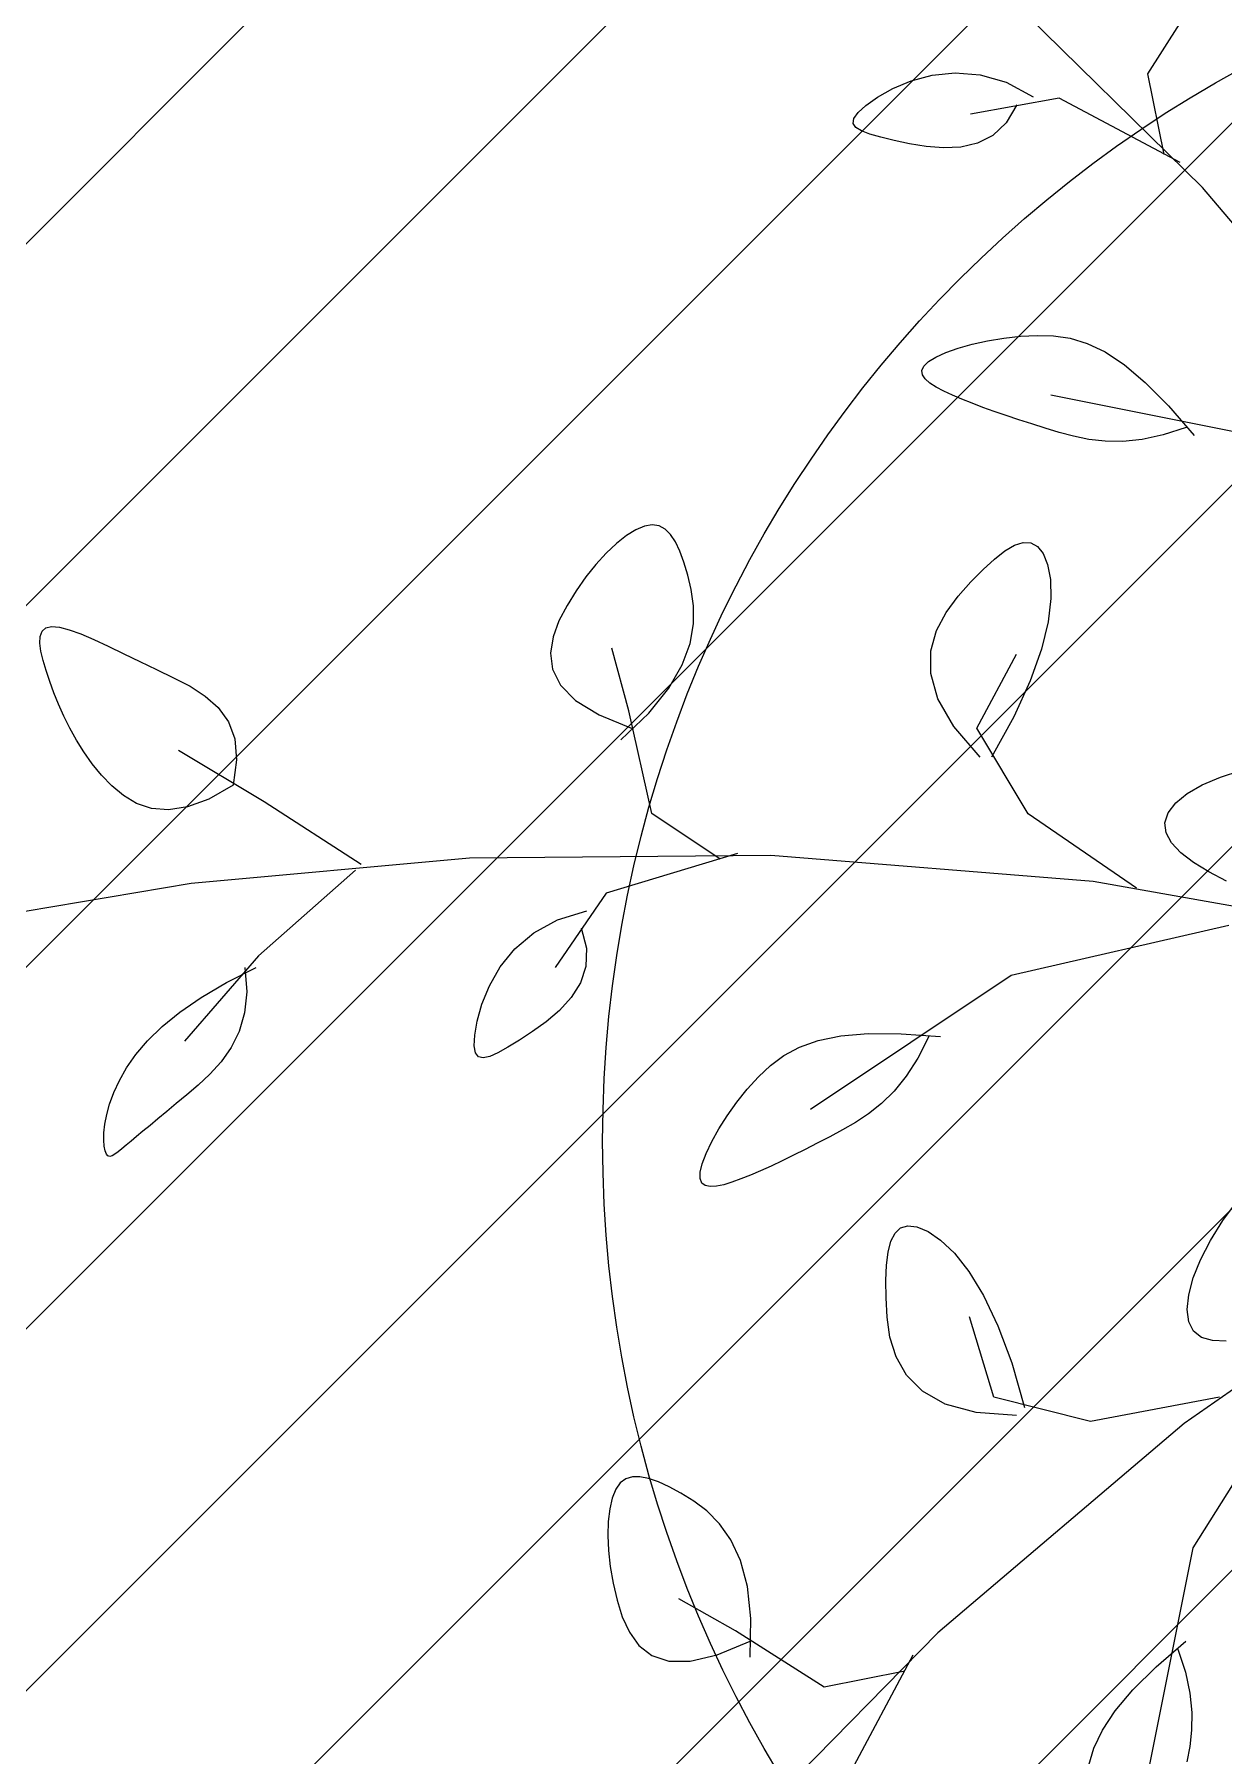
# Model space of a CAD drawing. Header units: centimetres. Extents: x -26724 to 60145, y -23645 to 6771.
# Drawn here: x -14950.96 to -14921.46, y 1667.8 to 1710.51 of the extents above; entities that cross this region are included whole.
import ezdxf

# ---------------------------------------------------------------- set-up
doc = ezdxf.new("R2010")
doc.units = ezdxf.units.CM
doc.linetypes.add('AUSGEZOGEN', pattern=[0])
doc.linetypes.add('PUNKT2_S9', pattern=[0.35, 0.15, -0.1, 0, -0.1])
doc.layers.add('3.IZGLED 2', color=7, linetype='Continuous', lineweight=9, true_color=0x4a4a4a)
doc.layers.add('4.KOTE', color=88, linetype='Continuous', lineweight=15)
doc.layers.add('Moebel', color=252, linetype='PUNKT2_S9', lineweight=13)

# ---------------------------------------------------------------- blocks, each defined once
blk = doc.blocks.new('ggggt')
at = {"layer": 'Moebel', "color": 91, "linetype": 'AUSGEZOGEN', "lineweight": 18, "transparency": 33554687}
for p, q in [((1552.346, 2013.79, 13.5), (1547.015, 2019.03, 13.5)), ((1550.995, 2016.612, 13.5), (1552.395, 2018.814, 13.5)), ((1545.641, 2016.581, 13.5), (1546.214, 2016.641, 13.5)), ((1546.214, 2016.641, 13.5), (1546.83, 2016.591, 13.5)), ((1544.289, 2016.035, 13.5), (1544.667, 2016.249, 13.5)), ((1544.667, 2016.249, 13.5), (1545.122, 2016.441, 13.5)), ((1545.122, 2016.441, 13.5), (1545.641, 2016.581, 13.5)), ((1546.83, 2016.591, 13.5), (1547.478, 2016.402, 13.5)), ((1547.478, 2016.402, 13.5), (1548.146, 2016.045, 13.5)), ((1551.395, 2014.609, 13.5), (1550.995, 2016.612, 13.5)), ((1543.803, 2015.651, 13.5), (1543.998, 2015.828, 13.5)), ((1543.998, 2015.828, 13.5), (1544.289, 2016.035, 13.5)), ((1548.796, 2016.011, 13.5), (1546.597, 2015.61, 13.5)), ((1547.746, 2015.845, 13.5), (1547.482, 2015.396, 13.5)), ((1551.795, 2014.409, 13.5), (1548.796, 2016.011, 13.5)), ((1543.684, 2015.384, 13.5), (1543.7, 2015.505, 13.5)), ((1543.748, 2015.282, 13.5), (1543.684, 2015.384, 13.5)), ((1543.7, 2015.505, 13.5), (1543.803, 2015.651, 13.5)), ((1547.482, 2015.396, 13.5), (1547.151, 2015.085, 13.5)), ((1543.888, 2015.194, 13.5), (1543.748, 2015.282, 13.5)), ((1544.097, 2015.115, 13.5), (1543.888, 2015.194, 13.5)), ((1544.368, 2015.039, 13.5), (1544.097, 2015.115, 13.5)), ((1544.698, 2014.961, 13.5), (1544.368, 2015.039, 13.5)), ((1545.077, 2014.879, 13.5), (1544.698, 2014.961, 13.5)), ((1547.151, 2015.085, 13.5), (1546.769, 2014.892, 13.5)), ((1545.49, 2014.81, 13.5), (1545.077, 2014.879, 13.5)), ((1545.922, 2014.775, 13.5), (1545.49, 2014.81, 13.5)), ((1546.353, 2014.796, 13.5), (1545.922, 2014.775, 13.5)), ((1546.769, 2014.892, 13.5), (1546.353, 2014.796, 13.5)), ((1557.543, 2007.679, 13.5), (1552.346, 2013.79, 13.5)), ((1545.983, 2009.696, 13.5), (1546.287, 2009.804, 13.5)), ((1546.287, 2009.804, 13.5), (1546.634, 2009.902, 13.5)), ((1546.634, 2009.902, 13.5), (1547.014, 2009.987, 13.5)), ((1547.014, 2009.987, 13.5), (1547.417, 2010.055, 13.5)), ((1547.417, 2010.055, 13.5), (1547.831, 2010.101, 13.5)), ((1547.831, 2010.101, 13.5), (1548.246, 2010.121, 13.5)), ((1548.246, 2010.121, 13.5), (1548.656, 2010.109, 13.5)), ((1548.656, 2010.109, 13.5), (1549.066, 2010.049, 13.5)), ((1549.066, 2010.049, 13.5), (1549.488, 2009.923, 13.5)), ((1549.488, 2009.923, 13.5), (1549.933, 2009.71, 13.5)), ((1545.434, 2009.359, 13.5), (1545.547, 2009.47, 13.5)), ((1545.547, 2009.47, 13.5), (1545.733, 2009.584, 13.5)), ((1545.733, 2009.584, 13.5), (1545.983, 2009.696, 13.5)), ((1549.933, 2009.71, 13.5), (1550.41, 2009.394, 13.5)), ((1550.41, 2009.394, 13.5), (1550.931, 2008.955, 13.5)), ((1545.388, 2009.251, 13.5), (1545.434, 2009.359, 13.5)), ((1545.403, 2009.145, 13.5), (1545.388, 2009.251, 13.5)), ((1545.472, 2009.041, 13.5), (1545.403, 2009.145, 13.5)), ((1545.588, 2008.938, 13.5), (1545.472, 2009.041, 13.5)), ((1545.744, 2008.837, 13.5), (1545.588, 2008.938, 13.5)), ((1550.931, 2008.955, 13.5), (1551.505, 2008.375, 13.5)), ((1545.933, 2008.736, 13.5), (1545.744, 2008.837, 13.5)), ((1546.147, 2008.636, 13.5), (1545.933, 2008.736, 13.5)), ((1546.381, 2008.536, 13.5), (1546.147, 2008.636, 13.5)), ((1546.633, 2008.435, 13.5), (1546.381, 2008.536, 13.5)), ((1554.456, 2007.463, 13.5), (1548.584, 2008.639, 13.5)), ((1546.901, 2008.335, 13.5), (1546.633, 2008.435, 13.5)), ((1547.184, 2008.233, 13.5), (1546.901, 2008.335, 13.5)), ((1547.481, 2008.131, 13.5), (1547.184, 2008.233, 13.5)), ((1547.792, 2008.028, 13.5), (1547.481, 2008.131, 13.5)), ((1551.505, 2008.375, 13.5), (1552.144, 2007.635, 13.5)), ((1548.114, 2007.924, 13.5), (1547.792, 2008.028, 13.5)), ((1548.446, 2007.818, 13.5), (1548.114, 2007.924, 13.5)), ((1548.789, 2007.713, 13.5), (1548.446, 2007.818, 13.5)), ((1549.147, 2007.617, 13.5), (1548.789, 2007.713, 13.5)), ((1551.944, 2007.835, 13.5), (1551.372, 2007.65, 13.5)), ((1549.527, 2007.541, 13.5), (1549.147, 2007.617, 13.5)), ((1549.933, 2007.495, 13.5), (1549.527, 2007.541, 13.5)), ((1550.372, 2007.491, 13.5), (1549.933, 2007.495, 13.5)), ((1550.85, 2007.539, 13.5), (1550.372, 2007.491, 13.5)), ((1551.372, 2007.65, 13.5), (1550.85, 2007.539, 13.5)), ((1538.055, 2005.151, 13.5), (1537.809, 2004.957, 13.5)), ((1538.288, 2005.296, 13.5), (1538.055, 2005.151, 13.5)), ((1538.502, 2005.387, 13.5), (1538.288, 2005.296, 13.5)), ((1538.694, 2005.419, 13.5), (1538.502, 2005.387, 13.5)), ((1538.864, 2005.394, 13.5), (1538.694, 2005.419, 13.5)), ((1539.015, 2005.314, 13.5), (1538.864, 2005.394, 13.5)), ((1539.15, 2005.182, 13.5), (1539.015, 2005.314, 13.5)), ((1539.27, 2004.999, 13.5), (1539.15, 2005.182, 13.5)), ((1537.555, 2004.717, 13.5), (1537.3, 2004.439, 13.5)), ((1537.809, 2004.957, 13.5), (1537.555, 2004.717, 13.5)), ((1539.38, 2004.768, 13.5), (1539.27, 2004.999, 13.5)), ((1539.481, 2004.492, 13.5), (1539.38, 2004.768, 13.5)), ((1547.188, 2004.568, 13.5), (1547.447, 2004.771, 13.5)), ((1547.447, 2004.771, 13.5), (1547.684, 2004.911, 13.5)), ((1547.684, 2004.911, 13.5), (1547.898, 2004.981, 13.5)), ((1547.898, 2004.981, 13.5), (1548.088, 2004.974, 13.5)), ((1548.088, 2004.974, 13.5), (1548.253, 2004.885, 13.5)), ((1548.253, 2004.885, 13.5), (1548.394, 2004.707, 13.5)), ((1548.394, 2004.707, 13.5), (1548.507, 2004.433, 13.5)), ((1537.3, 2004.439, 13.5), (1537.049, 2004.127, 13.5)), ((1539.576, 2004.172, 13.5), (1539.481, 2004.492, 13.5)), ((1546.603, 2004.001, 13.5), (1546.906, 2004.31, 13.5)), ((1546.906, 2004.31, 13.5), (1547.188, 2004.568, 13.5)), ((1548.507, 2004.433, 13.5), (1548.577, 2004.06, 13.5)), ((1537.049, 2004.127, 13.5), (1536.808, 2003.785, 13.5)), ((1539.663, 2003.811, 13.5), (1539.576, 2004.172, 13.5)), ((1539.72, 2003.408, 13.5), (1539.663, 2003.811, 13.5)), ((1546.286, 2003.647, 13.5), (1546.603, 2004.001, 13.5)), ((1548.577, 2004.06, 13.5), (1548.587, 2003.588, 13.5)), ((1536.582, 2003.42, 13.5), (1536.382, 2003.036, 13.5)), ((1536.808, 2003.785, 13.5), (1536.582, 2003.42, 13.5)), ((1539.72, 2002.963, 13.5), (1539.72, 2003.408, 13.5)), ((1545.987, 2003.247, 13.5), (1546.286, 2003.647, 13.5)), ((1548.587, 2003.588, 13.5), (1548.518, 2003.013, 13.5)), ((1536.382, 2003.036, 13.5), (1536.234, 2002.64, 13.5)), ((1539.635, 2002.476, 13.5), (1539.72, 2002.963, 13.5)), ((1545.748, 2002.796, 13.5), (1545.987, 2003.247, 13.5)), ((1548.518, 2003.013, 13.5), (1548.354, 2002.334, 13.5)), ((1523.503, 2002.482, 13.5), (1523.511, 2002.65, 13.5)), ((1523.511, 2002.65, 13.5), (1523.558, 2002.78, 13.5)), ((1523.558, 2002.78, 13.5), (1523.65, 2002.865, 13.5)), ((1523.65, 2002.865, 13.5), (1523.791, 2002.9, 13.5)), ((1523.791, 2002.9, 13.5), (1523.986, 2002.883, 13.5)), ((1523.986, 2002.883, 13.5), (1524.23, 2002.817, 13.5)), ((1524.23, 2002.817, 13.5), (1524.517, 2002.711, 13.5)), ((1524.517, 2002.711, 13.5), (1524.842, 2002.571, 13.5)), ((1524.842, 2002.571, 13.5), (1525.199, 2002.405, 13.5)), ((1536.234, 2002.64, 13.5), (1536.169, 2002.238, 13.5)), ((1545.607, 2002.291, 13.5), (1545.748, 2002.796, 13.5)), ((1523.527, 2002.281, 13.5), (1523.503, 2002.482, 13.5)), ((1523.58, 2002.052, 13.5), (1523.527, 2002.281, 13.5)), ((1525.199, 2002.405, 13.5), (1525.581, 2002.221, 13.5)), ((1525.581, 2002.221, 13.5), (1525.982, 2002.025, 13.5)), ((1536.169, 2002.238, 13.5), (1536.22, 2001.836, 13.5)), ((1538.118, 2000.801, 13.5), (1537.692, 2002.358, 13.5)), ((1539.44, 2001.944, 13.5), (1539.635, 2002.476, 13.5)), ((1545.605, 2001.727, 13.5), (1545.607, 2002.291, 13.5)), ((1546.749, 2000.369, 13.5), (1547.737, 2002.208, 13.5)), ((1548.354, 2002.334, 13.5), (1548.077, 2001.549, 13.5)), ((1523.654, 2001.801, 13.5), (1523.58, 2002.052, 13.5)), ((1523.745, 2001.533, 13.5), (1523.654, 2001.801, 13.5)), ((1525.982, 2002.025, 13.5), (1526.398, 2001.825, 13.5)), ((1526.398, 2001.825, 13.5), (1526.818, 2001.625, 13.5)), ((1536.22, 2001.836, 13.5), (1536.417, 2001.442, 13.5)), ((1539.106, 2001.369, 13.5), (1539.44, 2001.944, 13.5)), ((1545.782, 2001.102, 13.5), (1545.605, 2001.727, 13.5)), ((1523.848, 2001.254, 13.5), (1523.745, 2001.533, 13.5)), ((1523.965, 2000.966, 13.5), (1523.848, 2001.254, 13.5)), ((1526.818, 2001.625, 13.5), (1527.227, 2001.412, 13.5)), ((1527.227, 2001.412, 13.5), (1527.603, 2001.17, 13.5)), ((1536.417, 2001.442, 13.5), (1536.792, 2001.061, 13.5)), ((1538.608, 2000.748, 13.5), (1539.106, 2001.369, 13.5)), ((1548.077, 2001.549, 13.5), (1547.67, 2000.655, 13.5)), ((1524.095, 2000.672, 13.5), (1523.965, 2000.966, 13.5)), ((1527.603, 2001.17, 13.5), (1527.927, 2000.882, 13.5)), ((1527.927, 2000.882, 13.5), (1528.178, 2000.534, 13.5)), ((1536.792, 2001.061, 13.5), (1537.376, 2000.7, 13.5)), ((1546.177, 2000.411, 13.5), (1545.782, 2001.102, 13.5)), ((1524.243, 2000.376, 13.5), (1524.095, 2000.672, 13.5)), ((1528.178, 2000.534, 13.5), (1528.337, 2000.108, 13.5)), ((1537.376, 2000.7, 13.5), (1538.2, 2000.365, 13.5)), ((1537.917, 2000.082, 13.5), (1538.608, 2000.748, 13.5)), ((1538.686, 1998.254, 13.5), (1538.118, 2000.801, 13.5)), ((1546.831, 1999.65, 13.5), (1546.177, 2000.411, 13.5)), ((1547.67, 2000.655, 13.5), (1547.114, 1999.65, 13.5)), ((1524.408, 2000.078, 13.5), (1524.243, 2000.376, 13.5)), ((1524.594, 1999.783, 13.5), (1524.408, 2000.078, 13.5)), ((1528.337, 2000.108, 13.5), (1528.384, 1999.588, 13.5)), ((1548.024, 1998.246, 13.5), (1546.749, 2000.369, 13.5)), ((1524.801, 1999.492, 13.5), (1524.594, 1999.783, 13.5)), ((1529.066, 1998.545, 13.5), (1526.943, 1999.82, 13.5)), ((1528.384, 1999.588, 13.5), (1528.298, 1998.959, 13.5)), ((1525.032, 1999.209, 13.5), (1524.801, 1999.492, 13.5)), ((1525.289, 1998.939, 13.5), (1525.032, 1999.209, 13.5)), ((1552.344, 1998.964, 13.5), (1552.792, 1999.156, 13.5)), ((1552.792, 1999.156, 13.5), (1553.304, 1999.321, 13.5)), ((1525.578, 1998.698, 13.5), (1525.289, 1998.939, 13.5)), ((1525.903, 1998.505, 13.5), (1525.578, 1998.698, 13.5)), ((1528.298, 1998.959, 13.5), (1527.697, 1998.615, 13.5)), ((1528.298, 1998.959, 13.5), (1528.298, 1998.959, 13.5)), ((1551.684, 1998.516, 13.5), (1551.971, 1998.748, 13.5)), ((1551.971, 1998.748, 13.5), (1552.344, 1998.964, 13.5)), ((1526.272, 1998.381, 13.5), (1525.903, 1998.505, 13.5)), ((1526.69, 1998.345, 13.5), (1526.272, 1998.381, 13.5)), ((1527.163, 1998.417, 13.5), (1526.69, 1998.345, 13.5)), ((1527.697, 1998.615, 13.5), (1527.163, 1998.417, 13.5)), ((1531.472, 1996.987, 13.5), (1529.066, 1998.545, 13.5)), ((1551.411, 1998.023, 13.5), (1551.494, 1998.272, 13.5)), ((1551.494, 1998.272, 13.5), (1551.684, 1998.516, 13.5)), ((1540.385, 1997.121, 13.5), (1538.686, 1998.254, 13.5)), ((1550.713, 1996.405, 13.5), (1548.024, 1998.246, 13.5)), ((1551.444, 1997.773, 13.5), (1551.411, 1998.023, 13.5)), ((1551.582, 1997.524, 13.5), (1551.444, 1997.773, 13.5)), ((1551.814, 1997.279, 13.5), (1551.582, 1997.524, 13.5)), ((1534.162, 1997.149, 13.5), (1527.256, 1996.516, 13.5)), ((1541.636, 1997.214, 13.5), (1534.162, 1997.149, 13.5)), ((1540.809, 1997.262, 13.5), (1537.556, 1996.274, 13.5)), ((1549.633, 1996.568, 13.5), (1541.636, 1997.214, 13.5)), ((1552.128, 1997.038, 13.5), (1551.814, 1997.279, 13.5)), ((1552.51, 1996.804, 13.5), (1552.128, 1997.038, 13.5)), ((1531.331, 1996.846, 13.5), (1528.928, 1994.726, 13.5)), ((1558.103, 1995.069, 13.5), (1549.633, 1996.568, 13.5)), ((1552.948, 1996.577, 13.5), (1552.51, 1996.804, 13.5)), ((1527.256, 1996.516, 13.5), (1520.966, 1995.456, 13.5)), ((1537.556, 1996.274, 13.5), (1536.285, 1994.436, 13.5)), ((1536.347, 1995.619, 13.5), (1537.072, 1995.839, 13.5)), ((1535.285, 1994.894, 13.5), (1535.756, 1995.294, 13.5)), ((1535.756, 1995.294, 13.5), (1536.347, 1995.619, 13.5)), ((1536.931, 1995.415, 13.5), (1537.062, 1994.91, 13.5)), ((1553.004, 1995.474, 13.5), (1547.603, 1994.232, 13.5)), ((1534.922, 1994.447, 13.5), (1535.285, 1994.894, 13.5)), ((1537.062, 1994.91, 13.5), (1537.047, 1994.456, 13.5)), ((1528.928, 1994.726, 13.5), (1527.09, 1992.605, 13.5)), ((1528.13, 1994.061, 13.5), (1528.868, 1994.431, 13.5)), ((1528.585, 1994.431, 13.5), (1528.635, 1993.833, 13.5)), ((1534.654, 1993.98, 13.5), (1534.922, 1994.447, 13.5)), ((1537.047, 1994.456, 13.5), (1536.914, 1994.049, 13.5)), ((1527.502, 1993.692, 13.5), (1528.13, 1994.061, 13.5)), ((1536.914, 1994.049, 13.5), (1536.688, 1993.688, 13.5)), ((1547.603, 1994.232, 13.5), (1542.619, 1990.912, 13.5)), ((1526.974, 1993.327, 13.5), (1527.502, 1993.692, 13.5)), ((1528.635, 1993.833, 13.5), (1528.583, 1993.308, 13.5)), ((1534.468, 1993.523, 13.5), (1534.654, 1993.98, 13.5)), ((1536.688, 1993.688, 13.5), (1536.397, 1993.368, 13.5)), ((1526.535, 1992.968, 13.5), (1526.974, 1993.327, 13.5)), ((1528.583, 1993.308, 13.5), (1528.448, 1992.847, 13.5)), ((1534.352, 1993.105, 13.5), (1534.468, 1993.523, 13.5)), ((1536.397, 1993.368, 13.5), (1536.068, 1993.088, 13.5)), ((1526.175, 1992.617, 13.5), (1526.535, 1992.968, 13.5)), ((1528.448, 1992.847, 13.5), (1528.248, 1992.445, 13.5)), ((1534.279, 1992.489, 13.5), (1534.293, 1992.752, 13.5)), ((1534.293, 1992.752, 13.5), (1534.352, 1993.105, 13.5)), ((1535.727, 1992.844, 13.5), (1535.401, 1992.633, 13.5)), ((1536.068, 1993.088, 13.5), (1535.727, 1992.844, 13.5)), ((1542.815, 1992.623, 13.5), (1543.376, 1992.737, 13.5)), ((1543.376, 1992.737, 13.5), (1544.055, 1992.794, 13.5)), ((1544.055, 1992.794, 13.5), (1544.871, 1992.79, 13.5)), ((1544.871, 1992.79, 13.5), (1545.846, 1992.719, 13.5)), ((1545.563, 1992.719, 13.5), (1545.289, 1992.184, 13.5)), ((1525.886, 1992.275, 13.5), (1526.175, 1992.617, 13.5)), ((1528.248, 1992.445, 13.5), (1528, 1992.094, 13.5)), ((1534.31, 1992.313, 13.5), (1534.279, 1992.489, 13.5)), ((1534.385, 1992.216, 13.5), (1534.31, 1992.313, 13.5)), ((1534.867, 1992.317, 13.5), (1534.663, 1992.226, 13.5)), ((1535.113, 1992.456, 13.5), (1534.867, 1992.317, 13.5)), ((1535.401, 1992.633, 13.5), (1535.113, 1992.456, 13.5)), ((1541.962, 1992.25, 13.5), (1542.351, 1992.459, 13.5)), ((1542.351, 1992.459, 13.5), (1542.815, 1992.623, 13.5)), ((1525.475, 1991.628, 13.5), (1525.655, 1991.945, 13.5)), ((1525.655, 1991.945, 13.5), (1525.886, 1992.275, 13.5)), ((1528, 1992.094, 13.5), (1527.722, 1991.786, 13.5)), ((1534.502, 1992.189, 13.5), (1534.385, 1992.216, 13.5)), ((1534.663, 1992.226, 13.5), (1534.502, 1992.189, 13.5)), ((1541.332, 1991.721, 13.5), (1541.63, 1992.002, 13.5)), ((1541.63, 1992.002, 13.5), (1541.962, 1992.25, 13.5)), ((1545.289, 1992.184, 13.5), (1544.999, 1991.736, 13.5)), ((1525.335, 1991.327, 13.5), (1525.475, 1991.628, 13.5)), ((1527.432, 1991.515, 13.5), (1527.149, 1991.273, 13.5)), ((1527.722, 1991.786, 13.5), (1527.432, 1991.515, 13.5)), ((1541.053, 1991.413, 13.5), (1541.332, 1991.721, 13.5)), ((1544.999, 1991.736, 13.5), (1544.695, 1991.364, 13.5)), ((1525.159, 1990.782, 13.5), (1525.231, 1991.044, 13.5)), ((1525.231, 1991.044, 13.5), (1525.335, 1991.327, 13.5)), ((1526.887, 1991.054, 13.5), (1526.649, 1990.856, 13.5)), ((1527.149, 1991.273, 13.5), (1526.887, 1991.054, 13.5)), ((1540.556, 1990.755, 13.5), (1540.792, 1991.087, 13.5)), ((1540.792, 1991.087, 13.5), (1541.053, 1991.413, 13.5)), ((1544.381, 1991.056, 13.5), (1544.062, 1990.801, 13.5)), ((1544.695, 1991.364, 13.5), (1544.381, 1991.056, 13.5)), ((1525.113, 1990.544, 13.5), (1525.159, 1990.782, 13.5)), ((1526.432, 1990.677, 13.5), (1526.236, 1990.516, 13.5)), ((1526.649, 1990.856, 13.5), (1526.432, 1990.677, 13.5)), ((1540.347, 1990.426, 13.5), (1540.556, 1990.755, 13.5)), ((1543.74, 1990.587, 13.5), (1543.419, 1990.402, 13.5)), ((1544.062, 1990.801, 13.5), (1543.74, 1990.587, 13.5)), ((1525.088, 1990.15, 13.5), (1525.091, 1990.332, 13.5)), ((1525.1, 1989.999, 13.5), (1525.088, 1990.15, 13.5)), ((1525.091, 1990.332, 13.5), (1525.113, 1990.544, 13.5)), ((1525.903, 1990.243, 13.5), (1525.764, 1990.127, 13.5)), ((1526.06, 1990.372, 13.5), (1525.903, 1990.243, 13.5)), ((1526.236, 1990.516, 13.5), (1526.06, 1990.372, 13.5)), ((1540.171, 1990.111, 13.5), (1540.347, 1990.426, 13.5)), ((1543.102, 1990.234, 13.5), (1542.792, 1990.073, 13.5)), ((1543.419, 1990.402, 13.5), (1543.102, 1990.234, 13.5)), ((1525.123, 1989.884, 13.5), (1525.1, 1989.999, 13.5)), ((1525.153, 1989.804, 13.5), (1525.123, 1989.884, 13.5)), ((1525.191, 1989.76, 13.5), (1525.153, 1989.804, 13.5)), ((1525.237, 1989.746, 13.5), (1525.191, 1989.76, 13.5)), ((1525.294, 1989.76, 13.5), (1525.237, 1989.746, 13.5)), ((1525.361, 1989.798, 13.5), (1525.294, 1989.76, 13.5)), ((1525.441, 1989.857, 13.5), (1525.361, 1989.798, 13.5)), ((1525.534, 1989.933, 13.5), (1525.441, 1989.857, 13.5)), ((1525.641, 1990.025, 13.5), (1525.534, 1989.933, 13.5)), ((1525.764, 1990.127, 13.5), (1525.641, 1990.025, 13.5)), ((1539.935, 1989.564, 13.5), (1540.032, 1989.82, 13.5)), ((1540.032, 1989.82, 13.5), (1540.171, 1990.111, 13.5)), ((1542.198, 1989.773, 13.5), (1541.916, 1989.635, 13.5)), ((1542.49, 1989.919, 13.5), (1542.198, 1989.773, 13.5)), ((1542.792, 1990.073, 13.5), (1542.49, 1989.919, 13.5)), ((1539.882, 1989.193, 13.5), (1539.884, 1989.352, 13.5)), ((1539.884, 1989.352, 13.5), (1539.935, 1989.564, 13.5)), ((1541.383, 1989.388, 13.5), (1541.134, 1989.281, 13.5)), ((1541.644, 1989.506, 13.5), (1541.383, 1989.388, 13.5)), ((1541.916, 1989.635, 13.5), (1541.644, 1989.506, 13.5)), ((1539.926, 1989.084, 13.5), (1539.882, 1989.193, 13.5)), ((1540.012, 1989.02, 13.5), (1539.926, 1989.084, 13.5)), ((1540.135, 1988.995, 13.5), (1540.012, 1989.02, 13.5)), ((1540.289, 1989.005, 13.5), (1540.135, 1988.995, 13.5)), ((1540.471, 1989.043, 13.5), (1540.289, 1989.005, 13.5)), ((1540.675, 1989.105, 13.5), (1540.471, 1989.043, 13.5)), ((1540.898, 1989.186, 13.5), (1540.675, 1989.105, 13.5)), ((1541.134, 1989.281, 13.5), (1540.898, 1989.186, 13.5)), ((1552.853, 1988.152, 13.5), (1553.218, 1988.645, 13.5)), ((1544.859, 1987.969, 13.5), (1545.039, 1988.023, 13.5)), ((1545.039, 1988.023, 13.5), (1545.265, 1987.997, 13.5)), ((1558.945, 1988.047, 13.5), (1551.896, 1983.117, 13.5)), ((1552.546, 1987.66, 13.5), (1552.853, 1988.152, 13.5)), ((1544.55, 1987.372, 13.5), (1544.619, 1987.639, 13.5)), ((1544.619, 1987.639, 13.5), (1544.72, 1987.839, 13.5)), ((1544.72, 1987.839, 13.5), (1544.859, 1987.969, 13.5)), ((1545.265, 1987.997, 13.5), (1545.539, 1987.883, 13.5)), ((1545.539, 1987.883, 13.5), (1545.851, 1987.669, 13.5)), ((1545.851, 1987.669, 13.5), (1546.192, 1987.342, 13.5)), ((1552.3, 1987.182, 13.5), (1552.546, 1987.66, 13.5)), ((1544.51, 1987.046, 13.5), (1544.55, 1987.372, 13.5)), ((1546.192, 1987.342, 13.5), (1546.55, 1986.887, 13.5)), ((1552.119, 1986.729, 13.5), (1552.3, 1987.182, 13.5)), ((1544.494, 1986.664, 13.5), (1544.51, 1987.046, 13.5)), ((1546.55, 1986.887, 13.5), (1546.915, 1986.291, 13.5)), ((1552.008, 1986.313, 13.5), (1552.119, 1986.729, 13.5)), ((1544.498, 1986.231, 13.5), (1544.494, 1986.664, 13.5)), ((1551.969, 1985.945, 13.5), (1552.008, 1986.313, 13.5)), ((1544.523, 1985.757, 13.5), (1544.498, 1986.231, 13.5)), ((1546.915, 1986.291, 13.5), (1547.274, 1985.539, 13.5)), ((1552.007, 1985.639, 13.5), (1551.969, 1985.945, 13.5)), ((1544.595, 1985.262, 13.5), (1544.523, 1985.757, 13.5)), ((1547.169, 1983.766, 13.5), (1546.568, 1985.765, 13.5)), ((1547.274, 1985.539, 13.5), (1547.618, 1984.619, 13.5)), ((1552.125, 1985.404, 13.5), (1552.007, 1985.639, 13.5)), ((1544.745, 1984.774, 13.5), (1544.595, 1985.262, 13.5)), ((1552.324, 1985.25, 13.5), (1552.125, 1985.404, 13.5)), ((1552.598, 1985.172, 13.5), (1552.324, 1985.25, 13.5)), ((1552.936, 1985.163, 13.5), (1552.598, 1985.172, 13.5)), ((1545.003, 1984.317, 13.5), (1544.745, 1984.774, 13.5)), ((1547.618, 1984.619, 13.5), (1547.935, 1983.516, 13.5)), ((1555.053, 1984.728, 13.5), (1552.112, 1980.03, 13.5)), ((1545.4, 1983.918, 13.5), (1545.003, 1984.317, 13.5)), ((1545.967, 1983.6, 13.5), (1545.4, 1983.918, 13.5)), ((1549.572, 1983.166, 13.5), (1547.169, 1983.766, 13.5)), ((1552.775, 1983.766, 13.5), (1549.572, 1983.166, 13.5)), ((1546.735, 1983.391, 13.5), (1545.967, 1983.6, 13.5)), ((1547.735, 1983.316, 13.5), (1546.735, 1983.391, 13.5)), ((1551.896, 1983.117, 13.5), (1545.785, 1977.92, 13.5)), ((1537.902, 1981.642, 13.5), (1537.789, 1981.483, 13.5)), ((1538.04, 1981.744, 13.5), (1537.902, 1981.642, 13.5)), ((1538.203, 1981.794, 13.5), (1538.04, 1981.744, 13.5)), ((1538.392, 1981.796, 13.5), (1538.203, 1981.794, 13.5)), ((1538.607, 1981.752, 13.5), (1538.392, 1981.796, 13.5)), ((1538.848, 1981.666, 13.5), (1538.607, 1981.752, 13.5)), ((1539.115, 1981.542, 13.5), (1538.848, 1981.666, 13.5)), ((1537.702, 1981.267, 13.5), (1537.64, 1981, 13.5)), ((1537.789, 1981.483, 13.5), (1537.702, 1981.267, 13.5)), ((1539.408, 1981.383, 13.5), (1539.115, 1981.542, 13.5)), ((1539.725, 1981.19, 13.5), (1539.408, 1981.383, 13.5)), ((1540.05, 1980.945, 13.5), (1539.725, 1981.19, 13.5)), ((1537.64, 1981, 13.5), (1537.603, 1980.688, 13.5)), ((1540.364, 1980.63, 13.5), (1540.05, 1980.945, 13.5)), ((1537.603, 1980.688, 13.5), (1537.593, 1980.34, 13.5)), ((1537.593, 1980.34, 13.5), (1537.61, 1979.963, 13.5)), ((1540.649, 1980.226, 13.5), (1540.364, 1980.63, 13.5)), ((1537.61, 1979.963, 13.5), (1537.653, 1979.565, 13.5)), ((1540.887, 1979.712, 13.5), (1540.649, 1980.226, 13.5)), ((1552.112, 1980.03, 13.5), (1550.936, 1974.158, 13.5)), ((1537.653, 1979.565, 13.5), (1537.724, 1979.153, 13.5)), ((1541.058, 1979.069, 13.5), (1540.887, 1979.712, 13.5)), ((1537.724, 1979.153, 13.5), (1537.823, 1978.735, 13.5)), ((1541.144, 1978.278, 13.5), (1541.058, 1979.069, 13.5)), ((1537.823, 1978.735, 13.5), (1537.952, 1978.321, 13.5)), ((1540.761, 1977.969, 13.5), (1539.359, 1978.768, 13.5)), ((1537.952, 1978.321, 13.5), (1538.128, 1977.936, 13.5)), ((1541.127, 1977.319, 13.5), (1541.144, 1978.278, 13.5)), ((1538.128, 1977.936, 13.5), (1538.367, 1977.606, 13.5)), ((1545.785, 1977.92, 13.5), (1540.545, 1972.589, 13.5)), ((1542.963, 1976.57, 13.5), (1540.761, 1977.969, 13.5)), ((1538.367, 1977.606, 13.5), (1538.686, 1977.358, 13.5)), ((1538.686, 1977.358, 13.5), (1539.105, 1977.219, 13.5)), ((1539.639, 1977.214, 13.5), (1540.307, 1977.372, 13.5)), ((1540.307, 1977.372, 13.5), (1541.127, 1977.718, 13.5)), ((1545.166, 1977.369, 13.5), (1543.564, 1974.371, 13.5)), ((1551.2, 1977.079, 13.5), (1551.94, 1977.718, 13.5)), ((1551.74, 1977.519, 13.5), (1551.925, 1976.946, 13.5)), ((1539.105, 1977.219, 13.5), (1539.639, 1977.214, 13.5)), ((1544.966, 1976.969, 13.5), (1542.963, 1976.57, 13.5)), ((1550.62, 1976.505, 13.5), (1551.2, 1977.079, 13.5)), ((1551.925, 1976.946, 13.5), (1552.036, 1976.424, 13.5)), ((1550.181, 1975.984, 13.5), (1550.62, 1976.505, 13.5)), ((1552.036, 1976.424, 13.5), (1552.084, 1975.946, 13.5)), ((1549.865, 1975.507, 13.5), (1550.181, 1975.984, 13.5)), ((1552.084, 1975.946, 13.5), (1552.08, 1975.507, 13.5)), ((1549.652, 1975.062, 13.5), (1549.865, 1975.507, 13.5)), ((1552.08, 1975.507, 13.5), (1552.034, 1975.101, 13.5)), ((1549.526, 1974.64, 13.5), (1549.652, 1975.062, 13.5)), ((1552.034, 1975.101, 13.5), (1551.958, 1974.721, 13.5))]:
    blk.add_line(p, q, dxfattribs=at)
blk.add_circle((1567.746, 1990.122, 13.5), 30.281, dxfattribs=at)

msp = doc.modelspace()

# ---------------------------------------------------------------- hatches: boundary and pattern name
at = {"layer": '4.KOTE'}
h = msp.add_hatch(dxfattribs=at)
h.set_pattern_fill('ANSI31', color=38, scale=2)
h.set_pattern_definition([(45, (-510, 0), (-4.490128, 4.490128), [])])
h.paths.add_polyline_path([(-14468.703, 858.889), (-14613.703, 858.889), (-14613.703, 713.889), (-14693.703, 713.889), (-14693.703, 573.889), (-14878.703, 573.889), (-14878.703, 713.889), (-14893.703, 713.889), (-14893.703, 606.486), (-15018.703, 606.479), (-15018.703, 1818.889), (-14468.703, 1818.889)])
h.paths.add_polyline_path([(-15338.578, 1893.889), (-15648.599, 1893.889), (-15648.599, 2263.889), (-15338.578, 2263.889)])

# ---------------------------------------------------------------- block references
at = {"layer": '3.IZGLED 2'}
msp.add_blockref('ggggt', (-16474.329, -307.076, 13.5), dxfattribs=at)

doc.saveas('drawing.dxf')
